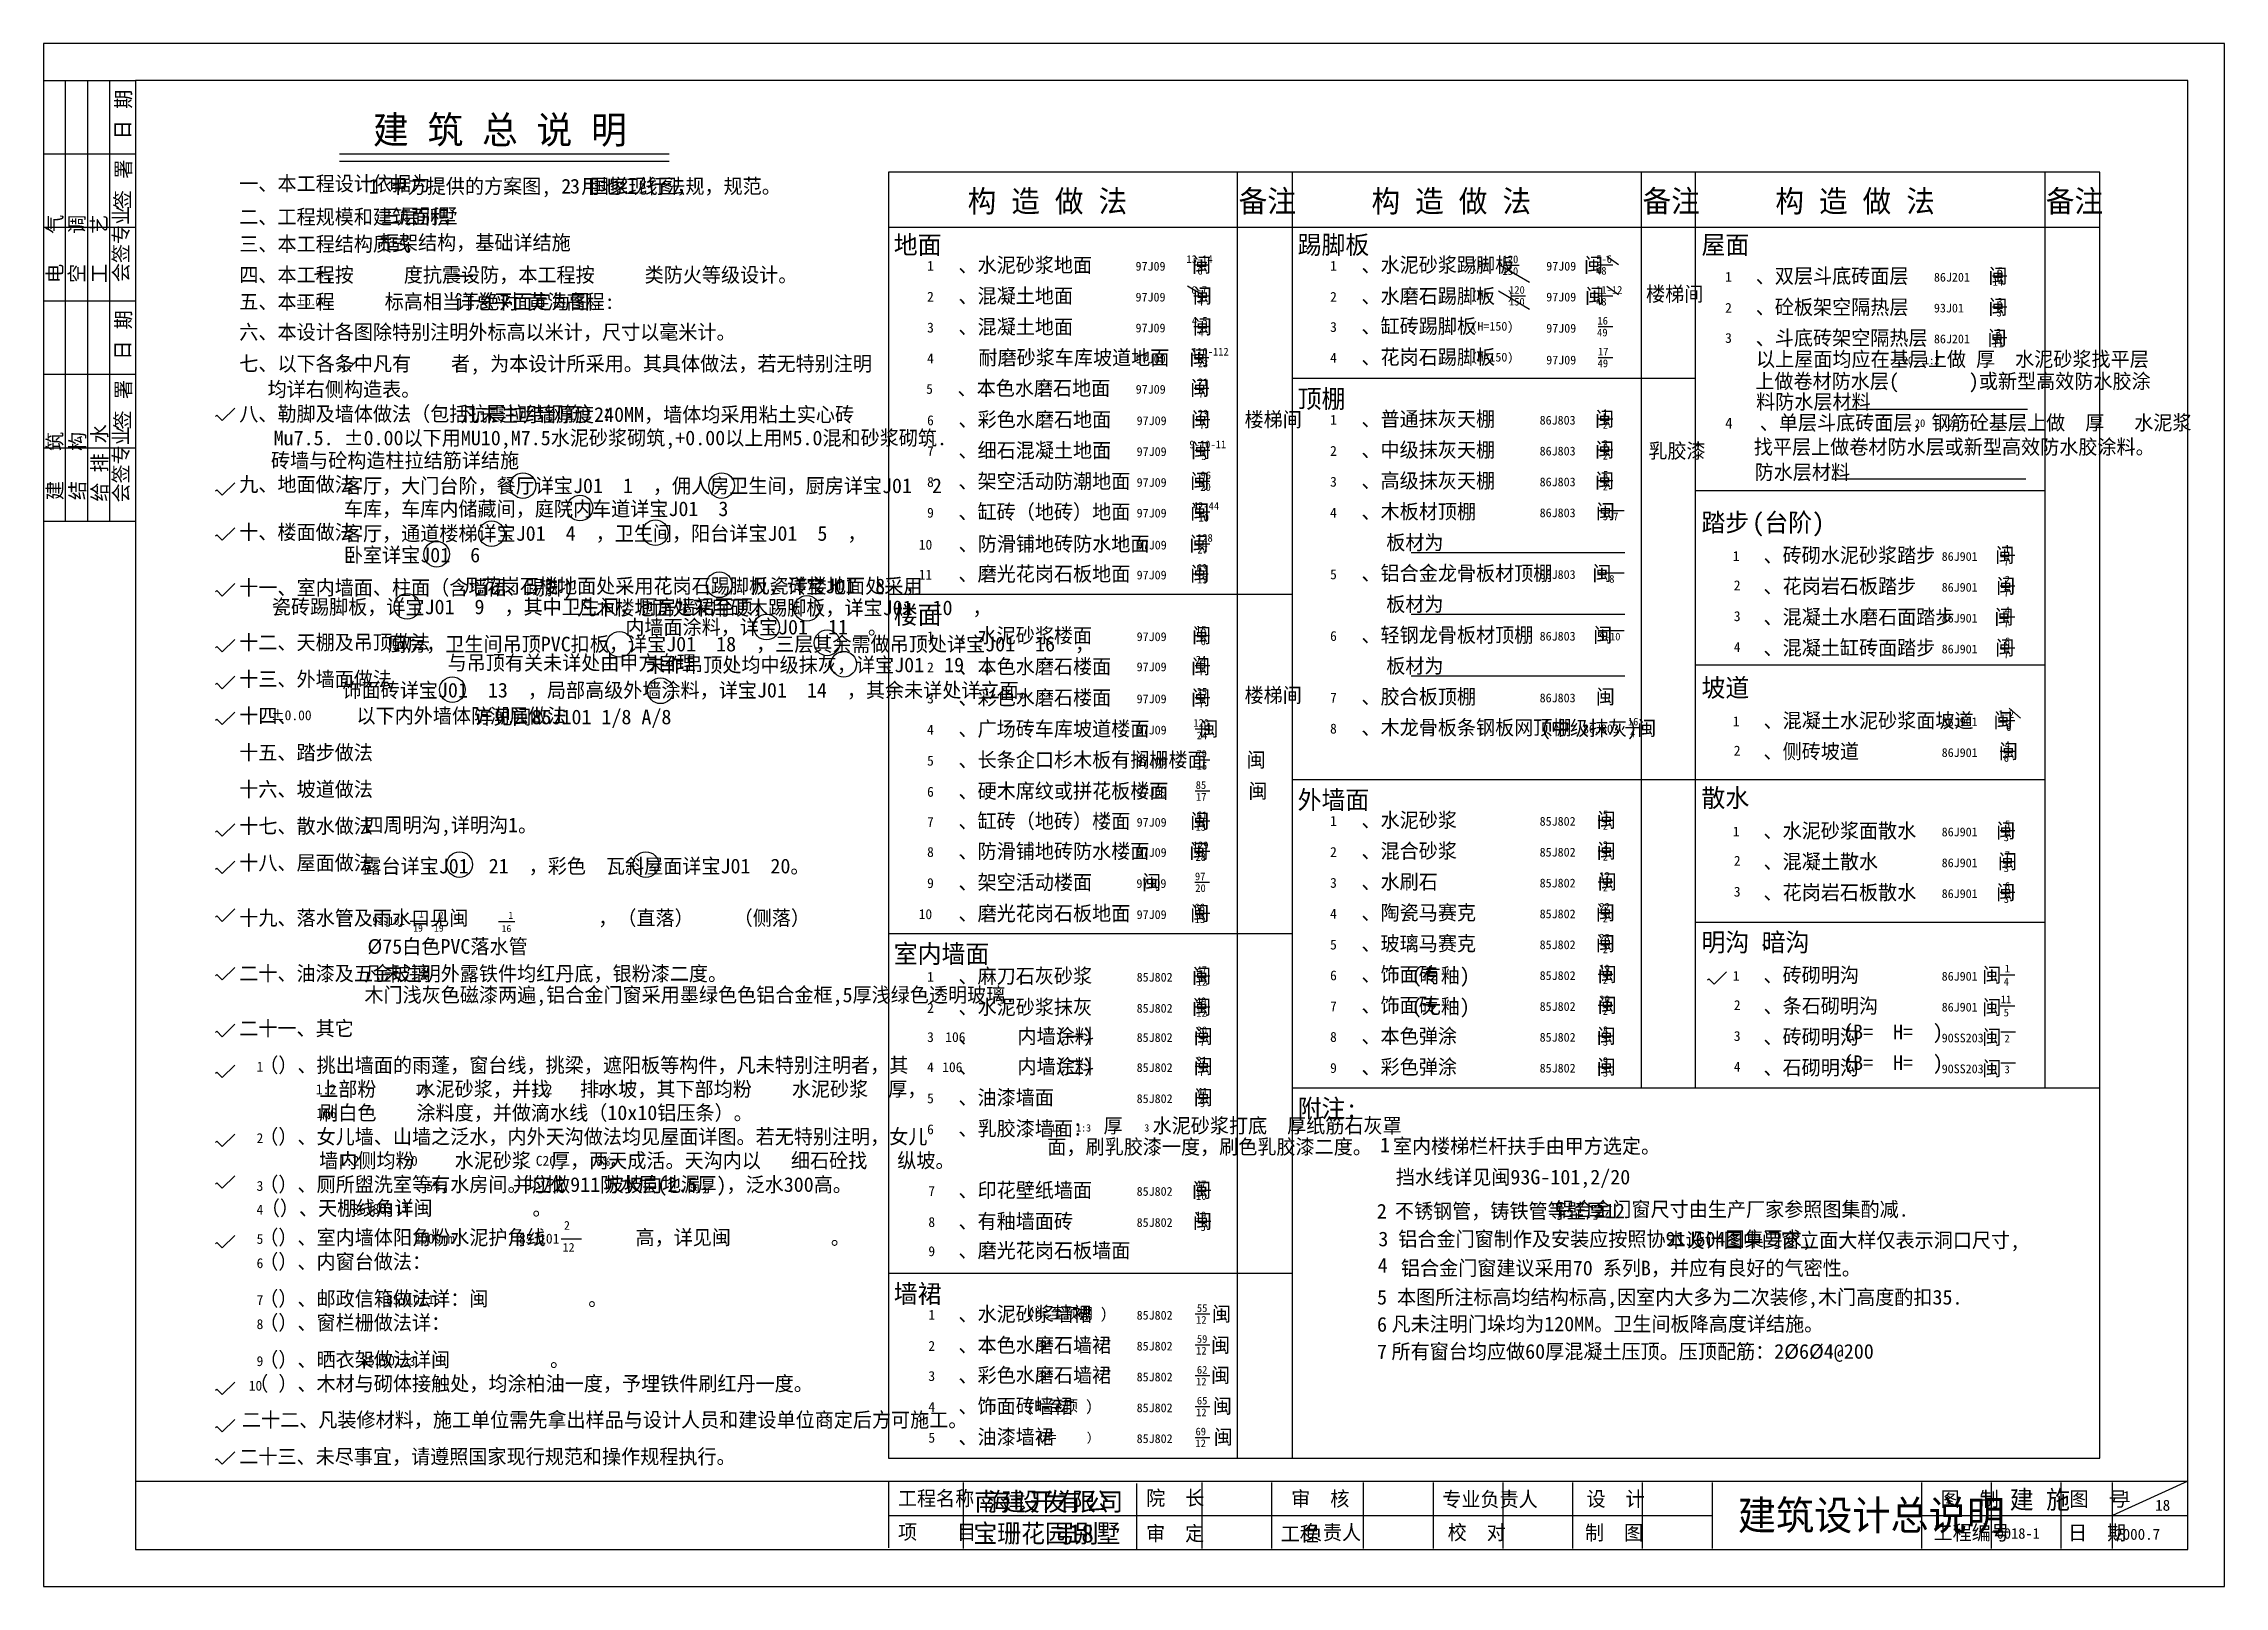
# Model space of a CAD drawing. Header units: metres. Extents: x 367648 to 427048, y 87981 to 129981.
import ezdxf

# ---------------------------------------------------------------- set-up
doc = ezdxf.new("R2010")
doc.units = ezdxf.units.M
for name, color, linetype in [('DIM', 3, 'Continuous'), ('GLASS', 4, 'Continuous'), ('WINDOW', 2, 'Continuous')]:
    doc.layers.add(name, color=color, linetype=linetype)

msp = doc.modelspace()

# ---------------------------------------------------------------- linework, layer by layer
for p, q in [((392700.09, 89009.41), (392700.09, 90809.41)), ((397423.27, 88981.27), (397423.27, 90781.27)), ((399203.09, 89009.41), (399203.09, 90809.41)), ((401103.09, 89009.41), (401103.09, 90809.41)), ((403603.09, 89009.41), (403603.09, 90809.41)), ((405503.09, 89009.41), (405503.09, 90809.41)), ((407403.09, 89009.41), (407403.09, 90809.41)), ((409303.09, 89009.41), (409303.09, 90809.41)), ((411203.09, 89009.41), (411203.09, 90809.41)), ((413103.09, 89009.41), (413103.09, 90809.41)), ((418803.09, 89009.41), (418803.09, 90809.41)), ((420703.09, 89009.41), (420703.09, 90809.41)), ((422603.09, 89009.41), (422603.09, 90809.41)), ((426050.85, 90846.27), (424003.09, 89909.41)), ((424003.09, 89009.41), (424003.09, 90809.41)), ((390658.82, 89909.41), (413103.09, 89909.41)), ((418803.09, 89909.41), (426050.85, 89909.41))]:
    msp.add_line(p, q)
for points in [[(370148.04, 88981.27), (426048.04, 88981.27), (426048.04, 128981.27), (370148.04, 128981.27), (370148.04, 88981.27)], [(370150.85, 90846.27), (426050.85, 90846.27)], [(390658.82, 90846.27), (390658.82, 89030.6)]]:
    msp.add_lwpolyline(points)
at = {"layer": 'GLASS'}
for p, q in [((367648.04, 128981.27), (370148.04, 128981.27)), ((367648.04, 128981.27), (367648.04, 116981.27)), ((368248.04, 116981.27), (368248.04, 128981.27)), ((368848.04, 116981.27), (368848.04, 128981.27)), ((369448.04, 116981.27), (369448.04, 128981.27)), ((370148.04, 128981.27), (370148.04, 116981.27)), ((367648.04, 126981.27), (370148.04, 126981.27)), ((423658.82, 126481.27), (390658.82, 126481.27)), ((390658.82, 126481.27), (390658.82, 91471.27)), ((400158.82, 126481.27), (400158.82, 91471.27)), ((401658.82, 126481.27), (401658.82, 91471.27)), ((411158.82, 126481.27), (411158.82, 101551.27)), ((412635.76, 126481.27), (412635.76, 101551.27)), ((422158.82, 126481.27), (422158.82, 101551.27)), ((423658.82, 91471.27), (423658.82, 126481.27)), ((367648.04, 124981.27), (370148.04, 124981.27)), ((390658.82, 124981.27), (423658.82, 124981.27)), ((410231.62, 124192.59), (410541.95, 123964.08)), ((398980.9, 123956.48), (399379.29, 123956.48)), ((407278.62, 123978.31), (408123.87, 123483.15)), ((407438.34, 123950.16), (407836.73, 123950.16)), ((409987.85, 123958.23), (410386.24, 123958.23)), ((420727.42, 123658.23), (421125.81, 123658.23)), ((367648.04, 122981.27), (370148.04, 122981.27)), ((398804.45, 123387.5), (399186.33, 123163.8)), ((398980.9, 123116.48), (399379.29, 123116.48)), ((407278.62, 123251.99), (408123.87, 122756.83)), ((407615.37, 123118.23), (408013.76, 123118.23)), ((409987.85, 123118.23), (410386.24, 123118.23)), ((410231.62, 123380.82), (410541.95, 123152.31)), ((420727.42, 122818.23), (421125.81, 122818.23)), ((398980.9, 122276.48), (399379.29, 122276.48)), ((409987.85, 122278.23), (410386.24, 122278.23)), ((420727.42, 121978.23), (421125.81, 121978.23)), ((398985.72, 121436.48), (399384.11, 121436.48)), ((409987.85, 121438.23), (410386.24, 121438.23)), ((367648.04, 120981.27), (370148.04, 120981.27)), ((398985.72, 120606.14), (399384.11, 120606.14)), ((401658.82, 120871.27), (412635.76, 120871.27)), ((421681.91, 120018.2), (416766.5, 120018.2)), ((399010.91, 119751.52), (399409.3, 119751.52)), ((409987.85, 119764.91), (410386.24, 119764.91)), ((367648.04, 118981.27), (370148.04, 118981.27)), ((399010.91, 118911.52), (399409.3, 118911.52)), ((409987.85, 118924.91), (410386.24, 118924.91)), ((399010.91, 118071.52), (399409.3, 118071.52)), ((409987.85, 118084.91), (410386.24, 118084.91)), ((412635.76, 117811.27), (422158.82, 117811.27)), ((421638.35, 118125.25), (416354.82, 118125.25)), ((399010.91, 117236.48), (399409.3, 117236.48)), ((409987.85, 117272.57), (410700.7, 117272.57)), ((367648.04, 116981.27), (370148.04, 116981.27)), ((399013.95, 116366.35), (399412.34, 116366.35)), ((404894.45, 116131.27), (410720.23, 116131.27)), ((420938.99, 116056.13), (421337.38, 116056.13)), ((398972.74, 115550.63), (399371.13, 115550.63)), ((409987.85, 115570.54), (410700.7, 115570.54)), ((390658.82, 114991.27), (401658.82, 114991.27)), ((420938.99, 115216.13), (421337.38, 115216.13)), ((404894.45, 114451.27), (410720.23, 114451.27)), ((420938.99, 114376.13), (421337.38, 114376.13)), ((399006.03, 113871.52), (399404.42, 113871.52)), ((409987.85, 114000.69), (410700.7, 114000.69)), ((420938.99, 113536.13), (421337.38, 113536.13)), ((399010.91, 113051.51), (399409.3, 113051.51)), ((412635.76, 113071.27), (422158.82, 113071.27)), ((404894.45, 112771.27), (410720.23, 112771.27)), ((399010.91, 112179.49), (399409.3, 112179.49)), ((421190.08, 111890.79), (421493.54, 111615.11)), ((399010.91, 111330.33), (399409.3, 111330.33)), ((410733.61, 111364.91), (411132, 111364.91)), ((420938.99, 111556.13), (421337.38, 111556.13)), ((399010.91, 110484.32), (399409.3, 110484.32)), ((420938.99, 110716.13), (421337.38, 110716.13)), ((401658.82, 109951.27), (412635.76, 109951.27)), ((412635.76, 109951.27), (422158.82, 109951.27)), ((399010.91, 109638.3), (399409.3, 109638.3)), ((399010.91, 108818.29), (399409.3, 108818.29)), ((409987.85, 108844.91), (410386.24, 108844.91)), ((420938.99, 108556.28), (421337.38, 108556.28)), ((399010.91, 107998.27), (399409.3, 107998.27)), ((409987.85, 108004.91), (410386.24, 108004.91)), ((420938.99, 107716.28), (421337.38, 107716.28)), ((399004.13, 107152.26), (399402.52, 107152.26)), ((409987.85, 107164.91), (410386.24, 107164.91)), ((420938.99, 106876.28), (421337.38, 106876.28)), ((377628.1, 106088.65), (378072.07, 106088.65)), ((378195.03, 106088.65), (378639, 106088.65)), ((380037.1, 106079.94), (380481.07, 106079.94)), ((390658.82, 105751.27), (401658.82, 105751.27)), ((399010.91, 106306.25), (399409.3, 106306.25)), ((409987.85, 106324.91), (410386.24, 106324.91)), ((422158.82, 106051.27), (412635.76, 106051.27)), ((409987.85, 105484.91), (410386.24, 105484.91)), ((399010.91, 104600.27), (399409.3, 104600.27)), ((409987.85, 104644.91), (410386.24, 104644.91)), ((420938.99, 104626.84), (421337.38, 104626.84)), ((399010.91, 103754.26), (399409.3, 103754.26)), ((409987.85, 103804.91), (410386.24, 103804.91)), ((420938.99, 103786.84), (421337.38, 103786.84)), ((399010.91, 102960.24), (399409.3, 102960.24)), ((409987.85, 102964.91), (410386.24, 102964.91)), ((420960.86, 103078), (421359.25, 103078)), ((420960.86, 102238), (421359.25, 102238)), ((399010.91, 102140.23), (399409.3, 102140.23)), ((409987.85, 102124.91), (410386.24, 102124.91)), ((399040.92, 101294.21), (399439.31, 101294.21)), ((401658.82, 101551.27), (423658.82, 101551.27)), ((399040.92, 98770.23), (399439.31, 98770.23)), ((381744.07, 97446.99), (382299.03, 97446.99)), ((399040.92, 97924.22), (399439.31, 97924.22)), ((390658.82, 96511.27), (401658.82, 96511.27)), ((399010.91, 95398.23), (399409.3, 95398.23)), ((399010.91, 94558.23), (399409.3, 94558.23)), ((399010.91, 93718.23), (399409.3, 93718.23)), ((399010.91, 92878.23), (399409.3, 92878.23)), ((399010.91, 92038.23), (399409.3, 92038.23)), ((390658.82, 91471.27), (423658.82, 91471.27))]:
    msp.add_line(p, q, dxfattribs=at)
for points in [[(367648.04, 87981.27), (427048.04, 87981.27), (427048.04, 129981.27), (367648.04, 129981.27), (367648.04, 87981.27)], [(375708.82, 126981.27), (384686.33, 126981.27)], [(375708.82, 126783.24), (384686.33, 126783.24)], [(375705.65, 121174.02), (375741.76, 121206.87), (375890.75, 121057.99), (376229.34, 121396.36)], [(372328.56, 119833.62), (372364.68, 119866.47), (372513.66, 119717.59), (372852.26, 120055.95)], [(372328.56, 117804.58), (372364.68, 117837.43), (372513.66, 117688.55), (372852.26, 118026.92)], [(372328.56, 116579.86), (372364.68, 116612.71), (372513.66, 116463.82), (372852.26, 116802.19)], [(372328.56, 115058.23), (372364.68, 115091.08), (372513.66, 114942.2), (372852.26, 115280.57)], [(372328.56, 113536.61), (372364.68, 113569.45), (372513.66, 113420.57), (372852.26, 113758.94)], [(372328.56, 112534.56), (372364.68, 112567.41), (372513.66, 112418.53), (372852.26, 112756.89)], [(372328.56, 111559.88), (372364.68, 111592.73), (372513.66, 111443.84), (372852.26, 111782.21)], [(372328.56, 108517.89), (372364.68, 108550.74), (372513.66, 108401.86), (372852.26, 108740.23)], [(372328.56, 107503.9), (372364.68, 107536.75), (372513.66, 107387.86), (372852.26, 107726.23)], [(372328.56, 106200.19), (372364.68, 106233.04), (372513.66, 106084.16), (372852.26, 106422.52)], [(372328.56, 104606.77), (372364.68, 104639.62), (372513.66, 104490.73), (372852.26, 104829.1)], [(412966.99, 104490.73), (413003.11, 104523.58), (413152.09, 104374.69), (413490.69, 104713.06)], [(372328.56, 103061.64), (372364.68, 103094.48), (372513.66, 102945.6), (372852.26, 103283.97)], [(372328.56, 101951.07), (372364.68, 101983.92), (372513.66, 101835.03), (372852.26, 102173.4)], [(372328.56, 100067.94), (372364.68, 100100.78), (372513.66, 99951.9), (372852.26, 100290.27)], [(372328.56, 98934.8), (372364.68, 98967.64), (372513.66, 98818.76), (372852.26, 99157.13)], [(372328.56, 97310.79), (372364.68, 97343.64), (372513.66, 97194.76), (372852.26, 97533.12)], [(372328.56, 93318.44), (372364.68, 93351.29), (372513.66, 93202.41), (372852.26, 93540.77)], [(372328.56, 92303.44), (372364.68, 92336.28), (372513.66, 92187.4), (372852.26, 92525.77)], [(372328.56, 91423.77), (372364.68, 91456.61), (372513.66, 91307.73), (372852.26, 91646.1)]]:
    msp.add_lwpolyline(points, dxfattribs=at)
for points in [[(383132.68, 99480.27, 0.08), (383132.27, 99462.76, 0.09), (383137.02, 99447.83, 0.11), (383146.71, 99436.18, 0.12), (383158.64, 99430.8, 0.12), (383171.7, 99431.63, 0.11), (383184.87, 99439.14, 0.09), (383194.57, 99451.44, 0.08), (383200.34, 99467.98, 0.08), (383200.75, 99485.49, 0.09), (383196, 99500.41, 0.11), (383186.31, 99512.07, 0.12), (383174.38, 99517.45, 0.12), (383161.32, 99516.61, 0.11), (383148.15, 99509.11, 0.09), (383138.46, 99496.81, 0.08)], [(378555.01, 98790.86, 0.08), (378554.6, 98773.35, 0.09), (378559.35, 98758.42, 0.11), (378569.03, 98746.76, 0.12), (378580.97, 98741.38, 0.12), (378594.03, 98742.22, 0.11), (378607.2, 98749.73, 0.09), (378616.89, 98762.03, 0.08), (378622.67, 98778.56, 0.08), (378623.08, 98796.07, 0.09), (378618.33, 98811, 0.11), (378608.64, 98822.66, 0.12), (378596.71, 98828.04, 0.12), (378583.65, 98827.2, 0.11), (378570.48, 98819.69, 0.09), (378560.78, 98807.39, 0.08)]]:
    msp.add_lwpolyline(points, format="xyb", close=True, dxfattribs=at)
at = {"layer": 'WINDOW'}
for centre in [(380704.42, 117947.83), (386117.01, 117947.83), (382257.83, 117337.71), (378354.18, 116080.35), (379849.79, 116640.59), (384309.91, 116667.27), (386051.07, 115249.88), (377549.62, 114660.52), (388437.91, 114606.94), (387338.36, 114097.94), (383333.8, 113625.67), (388988.48, 113668.79), (389441.71, 113086.69), (378781.56, 112393.5), (384449.83, 112364.17), (378976.8, 107629.32), (384052.97, 107629.32)]:
    msp.add_circle(centre, 350, dxfattribs=at)

# ---------------------------------------------------------------- texts
for s, p in [('南', (392998.3, 90038.29)), ('海', (393352.48, 90038.29)), ('建', (393742.49, 90038.29)), ('设', (394129.74, 90038.29)), ('开', (394505.97, 90038.29)), ('发', (394887.71, 90038.29)), ('有', (395269.45, 90038.29)), ('限', (395656.7, 90038.29)), ('公', (396016.4, 90038.29)), ('司', (396400.89, 90038.29)), ('宝珊花园18', (392974.24, 89173.13)), ('号', (395129.9, 89173.13)), ('别', (395735.83, 89173.13)), ('墅', (396327.97, 89173.13))]:
    msp.add_text(s, height=500).set_placement(p)
at = {"layer": 'DIM'}
for s, height, p in [('工程名称', 400, (390916.12, 90177.72)), ('院  长', 400, (397677.81, 90186.69)), ('审  核', 400, (401629.98, 90167.46)), ('专业负责人', 400, (405746.1, 90152.86)), ('设  计', 400, (409673.22, 90162.19)), ('建筑设计总说明', 800, (413793.83, 89515.3)), ('图  制', 400, (419317.68, 90162.19)), ('建 施', 500, (421201.85, 90092.97)), ('图  号', 400, (422828.26, 90162.19)), ('1', 300, (424287.77, 90276.68)), ('18', 300, (425163.32, 90040)), ('项    目', 400, (390919.96, 89260.94)), ('负责人', 400, (401972.37, 89250.75)), ('校  对', 400, (405892.59, 89252.05)), ('制  图', 400, (409635.03, 89243.18)), ('工程编号', 400, (419125.18, 89243.18)), ('日  期', 400, (422790.08, 89243.18)), ('审  定', 400, (397677.81, 89222.89)), ('工程', 400, (401343.54, 89212.81)), ('0018-1', 288, (420846.29, 89278.65)), ('2000.7', 300, (424073.33, 89249.37))]:
    msp.add_text(s, height=height, dxfattribs=at).set_placement(p)
at = {"layer": 'GLASS'}
for s, p in [('期', (370020.22, 128206.2)), ('日', (369998.35, 127376.18)), ('署', (370020.22, 126305.38)), ('签  ', (369998.35, 125475.37)), ('会签专业', (369954.61, 123487.69)), ('电   气', (368154.61, 123467.05)), ('空   调', (368754.78, 123467.05)), ('工   艺', (369361.86, 123467.05)), ('期', (370020.22, 122206.2)), ('日', (369998.35, 121376.18)), ('署', (370020.22, 120305.38)), ('建   筑', (368154.61, 117554.08)), ('给 排 水', (369371.79, 117513.78)), ('会签专业', (369954.61, 117487.69)), ('签  ', (369998.35, 119475.37)), ('结   构', (368771.79, 117554.08))]:
    msp.add_text(s, height=400, rotation=90, dxfattribs=at).set_placement(p)
for s, height, p in [('建 筑 总 说 明', 750, (376617.86, 127259.03)), ('一、本工程设计依据为', 400, (372977.76, 125972.51)), ('1 甲方提供的方案图, 2 用地红线图，', 400, (376498.65, 125900.19)), (' 3 国家现行法规，规范。', 400, (381712.81, 125900.19)), ('构 造 做 法', 600, (392817.38, 125393.73)), ('备注', 600, (400199.51, 125393.73)), ('构 造 做 法', 600, (403817.38, 125393.73)), ('备注', 600, (411199.51, 125393.73)), ('构 造 做 法', 600, (414817.38, 125393.73)), ('备注', 600, (422183.37, 125393.73)), ('二、工程规模和建筑面积', 400, (372977.76, 125065.77)), ('三层别墅', 400, (376842.69, 125087.36)), ('三、本工程结构质式', 400, (372977.76, 124327.94)), ('框架结构，基础详结施', 400, (376805.47, 124366.55)), ('地面', 500, (390805.37, 124256.44)), ('踢脚板', 500, (401805.37, 124256.44)), ('屋面', 500, (412805.37, 124256.44)), ('     、水泥砂浆地面          闽          ', 400, (391206.3, 123754.79)), ('13-14', 210, (398776.3, 124010.65)), ('     、水泥砂浆踢脚板       闽', 400, (402183.24, 123756.54)), ('120', 210, (407386.79, 124004.33)), ('5-6', 210, (409936.29, 124012.4)), ('四、本工程按     度抗震设防，本工程按     类防火等级设计。', 400, (372977.76, 123486.75)), ('七', 400, (374990.74, 123477.3)), ('一', 400, (378842.36, 123442.19)), ('1', 270, (391712.29, 123796.91)), ('97J09', 240, (397390.15, 123800.87)), ('6', 210, (399075.73, 123690.44)), ('1', 270, (402689.23, 123798.66)), ('   (H=   )', 240, (406048.62, 123846.64)), ('150', 210, (407384.06, 123684.12)), ('97J09', 240, (408576.67, 123802.62)), ('48', 210, (409933.57, 123692.19)), ('1', 270, (413448.22, 123498.66)), ('     、双层斗底砖面层        闽          ', 400, (412922.82, 123456.54)), ('86J201', 240, (419136.67, 123502.62)), ('14', 210, (420738.47, 123392.19)), ('5', 210, (420871.86, 123690.64)), ('五、本工程     标高相当于绝对 黄海高程:', 400, (372977.76, 122757.35)), ('%%p0.00', 200, (374512.64, 122855.86)), ('详总平面定为图。', 400, (378876.92, 122757.35)), ('2', 270, (391712.29, 122956.91)), ('     、混凝土地面            闽          ', 400, (391206.3, 122914.79)), ('97J09', 240, (397390.15, 122960.87)), ('6-7', 210, (398908.18, 123170.65)), ('4', 210, (399091.8, 122850.44)), ('2', 270, (402689.23, 122952.64)), ('     、水磨石踢脚板         闽 ', 400, (402183.24, 122910.53)), ('   (H=   )', 240, (406048.62, 123006.64)), ('150', 210, (407561.09, 122852.19)), ('120', 210, (407563.81, 123172.4)), ('97J09', 240, (408576.67, 122962.62)), ('48', 210, (409933.57, 122852.19)), ('11-12', 210, (409936.29, 123172.4)), ('楼梯间', 400, (411295.68, 122966.81)), ('     、砼板架空隔热层        闽          ', 400, (412922.82, 122610.53)), ('3', 210, (420862.94, 122850.64)), ('六、本设计各图除特别注明外标高以米计，尺寸以毫米计。', 400, (372977.76, 121929.63)), ('3', 270, (391712.29, 122116.91)), ('     、混凝土地面            闽          ', 400, (391206.3, 122074.79)), ('4-5', 210, (398922.56, 122330.65)), ('3', 270, (402689.23, 122132.63)), ('     、缸砖踢脚板         ', 400, (402183.24, 122090.51)), ('   (H=150)', 240, (406048.62, 122166.64)), ('16', 210, (409971.05, 122332.4)), ('2', 270, (413448.22, 122652.64)), ('93J01', 240, (419136.67, 122662.62)), ('3', 210, (420842.38, 122552.19)), ('97J09', 240, (397390.15, 122120.87)), ('4', 210, (399102.74, 122010.44)), ('97J09', 240, (408576.67, 122112.18)), ('49', 210, (409961.94, 122012.19)), ('3', 270, (413448.22, 121832.63)), ('     、斗底砖架空隔热层      闽          ', 400, (412922.82, 121770.53)), ('86J201', 240, (419136.67, 121822.62)), ('11', 210, (420738.47, 121712.19)), ('3', 210, (420828.3, 122010.64)), ('七、以下各条中凡有    者, 为本设计所采用。其具体做法，若无特别注明', 400, (372977.76, 121069.15)), ('4', 270, (391712.29, 121276.91)), ('       耐磨砂浆车库坡道地面  闽          ', 400, (391206.3, 121234.79)), ('97J09', 240, (397394.97, 121280.87)), ('110-112', 210, (398927.38, 121490.65)), ('23', 210, (399082.65, 121170.44)), ('4', 270, (402689.23, 121292.63)), ('     、花岗石踢脚板        ', 400, (402183.24, 121250.51)), ('   (H=150)', 240, (406048.62, 121326.64)), ('97J09', 240, (408576.67, 121247.56)), ('49', 210, (409976.12, 121172.19)), ('17', 210, (409985.23, 121492.4)), ('以上屋面均应在基层上做 厚  水泥砂浆找平层', 400, (414291.79, 121192.51)), ('20', 210, (418285.64, 121252.62)), ('1:2', 210, (418861.16, 121253.13)), ('均详右侧构造表。', 400, (373749.02, 120372.52)), ('5', 270, (391687.1, 120446.57)), ('     、本色水磨石地面        闽          ', 400, (391181.12, 120404.45)), ('97J09', 240, (397394.97, 120450.53)), ('21', 210, (399083.18, 120660.31)), ('顶棚', 500, (401805.37, 120063.12)), ('上做卷材防水层(       )或新型高效防水胶涂', 400, (414271.17, 120592.02)), ('八、勒脚及墙体做法（包括抗震拉结钢筋）：', 400, (372977.76, 119701.92)), ('凡未注明墙厚度240MM，墙体均采用粘土实心砖', 400, (379002.43, 119684.91)), ('     、彩色水磨石地面        闽          ', 400, (391206.3, 119549.83)), ('23', 210, (399086.11, 119805.69)), ('7', 210, (399104.91, 120340.1)), ('楼梯间', 400, (400359.53, 119549.83)), ('     、普通抹灰天棚          闽          ', 400, (402183.24, 119563.22)), ('1', 210, (410118.35, 119819.08)), ('料防水层材料', 400, (414293.73, 120030.87)), ('Mu7.5. %%P0.00以下用MU10,M7.5水泥砂浆砌筑,+0.00以上用M5.0混和砂浆砌筑.', 400, (373914.34, 119047.66)), ('6', 270, (391712.29, 119591.95)), ('97J09', 240, (397420.16, 119595.91)), ('7', 210, (399130.1, 119485.48)), ('1', 270, (402689.23, 119605.34)), ('86J803', 240, (408397.09, 119609.3)), ('2', 210, (410115.62, 119498.87)), ('4', 300, (413448.22, 119499.21)), ('     、单层斗底砖面层，钢筋砼基层上做  厚   水泥浆 ', 400, (413031.7, 119463.1)), ('20', 210, (418614.49, 119544.04)), ('1:2', 210, (419244.33, 119544.04)), ('砖墙与砼构造柱拉结筋详结施', 400, (373839.42, 118435.14)), ('7', 270, (391712.29, 118751.95)), ('     、细石混凝土地面        闽          ', 400, (391206.3, 118709.83)), ('97J09', 240, (397420.16, 118755.91)), ('9-10-11', 210, (398857.83, 118965.69)), ('5', 210, (399183.94, 118645.48)), ('2', 270, (402689.23, 118759.33)), ('     、中级抹灰天棚          闽          ', 400, (402183.24, 118723.22)), ('86J803', 240, (408397.09, 118769.3)), ('3', 210, (410118.35, 118979.08)), ('2', 210, (410115.62, 118658.87)), ('乳胶漆', 400, (411356.28, 118694.55)), ('找平层上做卷材防水层或新型高效防水胶涂料。', 400, (414230.4, 118803.08)), ('九、地面做法', 400, (372977.76, 117785.99)), ('客厅，大门台阶，餐厅详宝J01  1  ，佣人房卫生间，厨房详宝J01  2', 400, (375826.8, 117745.99)), ('     、架空活动防潮地面      闽          ', 400, (391206.3, 117869.83)), ('96', 210, (399160.18, 118125.69)), ('     、高级抹灰天棚          闽          ', 400, (402183.24, 117883.22)), ('5', 210, (410118.35, 118139.08)), ('防水层材料', 400, (414252.18, 118116.03)), ('8', 270, (391712.29, 117911.95)), ('97J09', 240, (397420.16, 117915.91)), ('20', 210, (399154.64, 117805.48)), ('3', 270, (402689.23, 117919.33)), ('86J803', 240, (408397.09, 117929.3)), ('2', 210, (410115.62, 117818.87)), ('车库，车库内储藏间，庭院内车道详宝J01  3', 400, (375826.8, 117118.14)), ('9', 270, (391712.29, 117076.91)), ('     、缸砖（地砖）地面      闽          ', 400, (391206.3, 117034.79)), ('97J09', 240, (397420.16, 117080.87)), ('42-44', 210, (398952.57, 117290.65)), (' 10', 210, (398961.13, 116970.44)), ('4', 270, (402689.23, 117079.33)), ('     、木板材顶棚            闽          ', 400, (402183.24, 117043.22)), ('86J803', 240, (408397.09, 117089.3)), ('5-7', 210, (410115.62, 117006.53)), ('踏步', 500, (412805.37, 116696.44)), ('(台阶)', 500, (414178.47, 116696.44)), ('十、楼面做法', 400, (372977.76, 116482.62)), ('客厅，通道楼梯详宝J01  4  ，卫生间，阳台详宝J01  5  ，', 400, (375826.8, 116447.09)), ('10', 270, (391485.61, 116206.78)), ('     、防滑铺地砖防水地面    闽          ', 400, (391209.35, 116164.66)), ('97J09', 240, (397423.2, 116210.74)), ('128', 210, (399064.79, 116420.52)), ('         板材为        ', 400, (401769.48, 116203.22)), ('卧室详宝J01  6', 400, (375826.8, 115860.17)), ('27', 210, (399073.36, 116100.31)), ('1', 270, (413659.78, 115896.56)), ('     、砖砌水泥砂浆踏步      闽          ', 400, (413134.38, 115854.44)), ('86J901', 240, (419348.23, 115900.52)), ('7', 210, (421037.15, 115768.33)), ('1', 210, (421065.67, 116125.96)), ('十一、室内墙面、柱面（含墙裙、踢脚)', 400, (372977.76, 114972.51)), ('凡花岗石楼地面处采用花岗石踢脚板，详宝J01  8  ，', 400, (379058.7, 115017.33)), ('凡瓷砖楼地面处采用', 400, (386904.25, 115017.33)), ('11', 270, (391482.57, 115391.06)), ('     、磨光花岗石板地面      闽          ', 400, (391206.3, 115348.94)), ('97J09', 240, (397420.16, 115395.02)), ('63', 210, (399055.53, 115604.8)), ('13', 210, (399064.09, 115284.59)), ('5', 270, (402689.23, 115399.33)), ('     、铝合金龙骨板材顶棚    闽          ', 400, (402183.24, 115363.22)), ('86J803', 240, (408397.09, 115409.3)), ('8', 210, (410292.9, 115304.5)), ('2', 270, (413685.58, 115099.33)), ('     、花岗岩石板踏步        闽          ', 400, (413134.38, 115014.44)), ('86J901', 240, (419348.23, 115060.52)), ('2', 210, (421065.67, 115285.96)), ('瓷砖踢脚板，详宝J01  9  ，其中卫生间，厨房墙裙至顶，', 400, (373864.33, 114447.74)), ('凡木楼地面处采用硬木踢脚板，详宝J01  10  ，', 400, (382180.86, 114422.95)), ('楼面', 500, (390805.37, 114183.05)), ('         板材为        ', 400, (401769.48, 114523.22)), ('7', 210, (421037.15, 114928.33)), ('4', 210, (421065.67, 114445.96)), ('内墙面涂料，详宝J01  11  。', 400, (383492.16, 113897.55)), ('     、水泥砂浆楼面          闽          ', 400, (391206.3, 113669.83)), ('15', 210, (399032.77, 113925.69)), ('     、轻钢龙骨板材顶棚      闽          ', 400, (402183.24, 113683.22)), ('3', 270, (413685.58, 114259.33)), ('     、混凝土水磨石面踏步    闽          ', 400, (413134.38, 114174.44)), ('86J901', 240, (419348.23, 114220.52)), ('7', 210, (421037.15, 114088.33)), ('十二、天棚及吊顶做法', 400, (372977.76, 113482.62)), ('厨房，卫生间吊顶PVC扣板，详宝J01  18  ，三层其余需做吊顶处详宝J01  16  ，', 400, (377028.66, 113435.38)), ('1', 270, (391712.29, 113711.95)), ('97J09', 240, (397420.16, 113715.91)), ('6', 210, (399160.02, 113605.48)), ('6', 270, (402689.23, 113719.33)), ('86J803', 240, (408397.09, 113729.3)), ('9-10', 210, (410026.99, 113734.65)), ('4', 270, (413685.58, 113419.33)), ('     、混凝土缸砖面踏步      闽          ', 400, (413134.38, 113334.44)), ('86J901', 240, (419348.23, 113380.52)), ('6', 210, (421065.67, 113605.96)), ('十三、外墙面做法', 400, (372977.76, 112482.62)), ('与吊顶有关未详处由甲方自理', 400, (378651.58, 112926.54)), ('未作吊顶处均中级抹灰，详宝J01  19  。', 400, (384055.53, 112867.87)), ('2', 270, (391712.29, 112865.93)), ('     、本色水磨石楼面        闽          ', 400, (391206.3, 112823.82)), ('97J09', 240, (397420.16, 112895.9)), ('24', 210, (399030.65, 113105.67)), ('7', 210, (399110.16, 112779.87)), ('         板材为        ', 400, (401769.48, 112843.22)), ('7', 210, (421037.15, 113248.33)), ('饰面砖详宝J01  13  ，局部高级外墙涂料，详宝J01  14  ，其余未详处详立面。', 400, (375788.67, 112179.55)), ('3', 270, (391712.29, 112019.92)), ('     、彩色水磨石楼面        闽          ', 400, (391206.3, 111977.8)), ('25', 210, (399053.31, 112233.66)), ('楼梯间', 400, (400359.53, 112042.95)), ('7', 270, (402689.23, 112039.33)), ('     、胶合板顶棚            闽          ', 400, (402183.24, 112003.22)), ('86J803', 240, (408397.09, 112049.3)), ('坡道', 500, (412805.37, 112196.44)), ('十四、      以下内外墙体防潮层做法', 400, (372977.76, 111482.62)), ('%%p0.00', 270, (373845.87, 111561.74)), ('详见闽85J101 1/8 A/8', 400, (379377.83, 111450.56)), ('97J09', 240, (397420.16, 112023.88)), ('7', 210, (399110.16, 111907.86)), ('     、混凝土水泥砂浆面坡道  闽          ', 400, (413134.38, 111354.44)), ('1-2', 210, (420891.45, 111625.96)), ('4', 270, (391712.29, 111170.76)), ('     、广场砖车库坡道楼面     闽          ', 400, (391206.3, 111128.64)), ('97J09', 240, (397420.16, 111174.72)), ('120', 210, (398963.69, 111384.5)), ('24', 210, (399056.85, 111042.6)), ('8', 270, (402689.23, 111199.33)), ('     、木龙骨板条钢板网顶棚   ', 400, (402183.24, 111163.22)), ('       (中级抹灰)闽   ', 400, (406524.11, 111144.9)), ('86J803', 240, (409576.91, 111209.3)), ('16', 210, (410800.06, 111419.08)), ('4', 210, (410861.39, 111098.87)), ('1', 270, (413659.78, 111396.56)), ('86J901', 240, (419348.23, 111400.52)), ('6', 210, (421102.48, 111268.33)), ('十五、踏步做法', 400, (372977.76, 110482.62)), ('5', 270, (391712.29, 110324.74)), ('     、长条企口杉木板有搁栅楼面    闽          ', 400, (391206.3, 110282.62)), ('97J09', 240, (397420.16, 110328.71)), ('79', 210, (399046.57, 110538.48)), ('2', 270, (413685.58, 110599.33)), ('     、侧砖坡道              闽          ', 400, (413134.38, 110514.44)), ('86J901', 240, (419348.23, 110560.52)), ('6', 210, (421037.15, 110428.33)), ('4', 210, (421065.67, 110785.96)), ('十六、坡道做法', 400, (372977.76, 109482.62)), ('     、硬木席纹或拼花板楼面        闽          ', 400, (391206.3, 109436.61)), ('85', 210, (399028.41, 109692.47)), ('15', 210, (399055.14, 110218.28)), ('6', 270, (391712.29, 109478.73)), ('97J09', 240, (397420.16, 109482.69)), ('17', 210, (399036.98, 109372.26)), ('外墙面', 500, (401805.37, 109143.12)), ('散水', 500, (412805.37, 109196.59)), ('十七、散水做法', 400, (372977.76, 108482.62)), ('四周明沟,详明沟1。', 400, (376387.14, 108509.76)), ('7', 270, (391712.29, 108658.71)), ('     、缸砖（地砖）楼面      闽          ', 400, (391206.3, 108616.6)), ('97J09', 240, (397420.16, 108662.68)), ('13', 210, (399022.99, 108552.25)), ('61', 210, (399057.85, 108872.46)), ('1', 270, (402689.23, 108685.34)), ('     、水泥砂浆              闽          ', 400, (402183.24, 108643.22)), ('85J802', 240, (408397.09, 108689.3)), ('2', 210, (410115.62, 108578.87)), ('5', 210, (410118.35, 108899.08)), ('     、水泥砂浆面散水        闽          ', 400, (413134.38, 108354.59)), ('5', 210, (421066.45, 108626.11)), ('     、防滑铺地砖防水楼面    闽          ', 400, (391206.3, 107796.58)), ('129', 210, (398949.3, 108052.44)), ('     、混合砂浆              闽          ', 400, (402183.24, 107803.22)), ('2', 210, (410118.35, 108059.08)), ('1', 270, (413659.78, 108396.71)), ('86J901', 240, (419348.23, 108400.67)), ('3', 210, (421036.86, 108268.48)), ('十八、屋面做法', 400, (372977.76, 107482.62)), ('露台详宝J01  21  ，彩色  瓦斜屋面详宝J01  20。', 400, (376331.25, 107391.97)), ('8', 270, (391712.29, 107838.7)), ('97J09', 240, (397420.16, 107842.66)), ('28', 210, (399022.99, 107732.23)), ('2', 270, (402689.23, 107839.33)), ('85J802', 240, (408397.09, 107849.3)), ('2', 210, (410115.62, 107738.87)), ('2', 270, (413685.58, 107599.48)), ('     、混凝土散水            闽          ', 400, (413134.38, 107514.59)), ('86J901', 240, (419348.23, 107560.67)), ('3', 210, (421037.15, 107428.48)), ('7', 210, (421065.67, 107786.11)), ('9', 270, (391712.29, 106992.69)), ('     、架空活动楼面     闽          ', 400, (391206.3, 106950.57)), ('97J09', 240, (397413.38, 106996.65)), ('97', 210, (399007.65, 107206.43)), ('20', 210, (399016.22, 106886.22)), ('3', 270, (402689.23, 106999.33)), ('     、水刷石                闽          ', 400, (402183.24, 106963.22)), ('85J802', 240, (408397.09, 107009.3)), ('12', 210, (410022.62, 107219.08)), ('2', 210, (410115.62, 106898.87)), ('3', 270, (413685.58, 106759.48)), ('     、花岗岩石板散水        闽          ', 400, (413134.38, 106674.59)), ('86J901', 240, (419348.23, 106720.67)), ('6', 210, (421065.67, 106946.11)), ('十九、落水管及雨水口见闽             ，（直落）    （侧落）', 400, (372977.76, 105979.25)), ('  1', 192, (377615.8, 106190.19)), ('  2', 192, (378152.36, 106161.75)), ('  1', 192, (380046.83, 106153.04)), ('10', 270, (391482.57, 106146.67)), ('     、磨光花岗石板地面      闽          ', 400, (391206.3, 106104.56)), ('97J09', 240, (397420.16, 106150.64)), ('66', 210, (398991.77, 106360.42)), ('4', 270, (402689.23, 106159.33)), ('     、陶瓷马赛克            闽          ', 400, (402183.24, 106123.22)), ('85J802', 240, (408397.09, 106169.3)), ('22', 210, (410022.62, 106379.08)), ('3', 210, (421037.15, 106588.48)), ('93J101', 216, (376603.55, 105990.48)), (' 19', 192, (377586.04, 105803.97)), (' 19', 192, (378152.98, 105803.97)), ('16', 192, (380125.86, 105795.25)), ('13', 210, (399000.34, 106040.21)), ('     、玻璃马赛克            闽          ', 400, (402183.24, 105283.22)), ('23', 210, (410022.62, 105539.08)), ('2', 210, (410115.62, 106058.87)), ('明沟 暗沟', 500, (412805.37, 105267.15)), ('%%c75白色PVC落水管', 400, (376468.32, 105203.11)), ('室内墙面', 500, (390805.37, 104952.22)), ('5', 270, (402689.23, 105319.33)), ('85J802', 240, (408397.09, 105329.3)), ('2', 210, (410115.62, 105218.87)), ('     、          ', 450, (412893.77, 105337.22)), ('二十、油漆及五金玻璃', 400, (372977.76, 104469.14)), ('凡未注明外露铁件均红丹底，银粉漆二度。', 400, (376385.4, 104464.62)), ('1', 270, (391712.29, 104440.7)), ('     、麻刀石灰砂浆          闽          ', 400, (391206.3, 104398.58)), ('85J802', 240, (397420.16, 104444.66)), ('47', 210, (399047.95, 104654.44)), ('6', 270, (402689.23, 104479.33)), ('     、饰面砖                闽          ', 400, (402183.24, 104443.22)), (' (有釉)              ', 400, (404640.23, 104411.34)), ('85J802', 240, (408397.09, 104489.3)), ('19', 210, (410022.62, 104699.08)), ('2', 210, (410115.62, 104378.87)), ('1', 270, (413659.78, 104467.27)), ('     、砖砌明沟                 ', 400, (413134.38, 104425.15)), ('86J901', 240, (419348.23, 104471.23)), ('            闽          ', 400, (417189.33, 104425.15)), ('1', 210, (421066.45, 104696.68)), ('木门浅灰色磁漆两遍,铝合金门窗采用墨绿色色铝合金框,5厚浅绿色透明玻璃.', 400, (376385.4, 103884.82)), ('     、水泥砂浆抹灰          闽          ', 400, (391206.3, 103552.57)), ('49', 210, (399033.74, 103808.43)), ('12', 210, (399056.51, 104334.23)), ('     、饰面砖                闽          ', 400, (402183.24, 103603.22)), (' (无釉)              ', 400, (404640.23, 103571.34)), ('20', 210, (410022.62, 103859.08)), ('     、条石砌明沟                ', 400, (413134.38, 103585.15)), ('            闽          ', 400, (417189.33, 103546.84)), ('11', 210, (420957.08, 103856.68)), ('4', 210, (421036.86, 104339.04)), ('二十一、其它', 400, (372977.76, 102972.51)), ('2', 270, (391712.29, 103594.68)), ('85J802', 240, (397420.16, 103598.65)), ('12', 210, (399042.31, 103488.22)), ('7', 270, (402689.23, 103639.33)), ('85J802', 240, (408397.09, 103649.3)), ('2', 210, (410115.62, 103538.87)), ('2', 270, (413685.58, 103670.04)), ('86J901', 240, (419348.23, 103631.23)), ('5', 210, (421036.86, 103499.04)), ('3', 270, (391712.29, 102800.67)), ('106', 270, (392207.43, 102800.67)), ('     、    内墙涂料          闽          ', 400, (391206.3, 102758.55)), ('（一）', 400, (394951.28, 102739.98)), ('85J802', 240, (397420.16, 102804.63)), ('30', 210, (399052.37, 103014.41)), ('7', 210, (399142.26, 102694.2)), ('8', 270, (402689.23, 102805.34)), ('     、本色弹涂              闽          ', 400, (402183.24, 102763.22)), ('85J802', 240, (408397.09, 102809.3)), ('3', 210, (410115.62, 102698.87)), ('8', 210, (410118.35, 103019.08)), ('3', 270, (413685.58, 102830.04)), ('     、砖砌明沟                     ', 400, (413134.38, 102745.15)), ('   (B=  H=  )', 400, (415845.53, 102877.35)), ('90SS203', 240, (419348.23, 102791.23)), ('            闽          ', 400, (417189.33, 102734.08)), ('2', 210, (421059.02, 102790.2)), ('1', 270, (373448.65, 101995.47)), ('  （）、挑出墙面的雨蓬，窗台线，挑梁，遮阳板等构件，凡未特别注明者，其', 400, (372977.76, 101972.51)), ('4', 270, (391712.29, 101980.65)), ('106', 270, (392124.47, 101980.65)), ('     、    内墙涂料          闽          ', 400, (391206.3, 101938.54)), ('（二）', 400, (394951.28, 101919.96)), ('85J802', 240, (397420.16, 101984.62)), ('31', 210, (399052.37, 102194.4)), ('9', 270, (402689.23, 101959.33)), ('     、彩色弹涂              闽          ', 400, (402183.24, 101923.22)), ('85J802', 240, (408397.09, 101969.3)), ('9', 210, (410118.35, 102179.08)), ('4', 270, (413685.58, 101990.04)), ('     、石砌明沟                 ', 400, (413134.38, 101905.15)), ('   (B=  H=  )', 400, (415845.53, 102037.35)), ('90SS203', 240, (419348.23, 101951.23)), ('            闽          ', 400, (417189.33, 101881.98)), ('1:2', 270, (375063.79, 101378.72)), ('        上部粉    水泥砂浆，并找   排水坡，其下部均粉    水泥砂浆  厚，', 400, (372977.76, 101322.51)), ('1%', 270, (377769.36, 101378.72)), ('1:2', 270, (380955.54, 101378.72)), ('15', 270, (382729.94, 101378.72)), ('7', 210, (399119.61, 101874.19)), ('3', 210, (410115.62, 101858.87)), ('3', 210, (421059.02, 101950.2)), ('106', 270, (375080.46, 100732.09)), ('        刷白色    涂料度，并做滴水线（10x10铝压条）。', 400, (372977.76, 100675.88)), ('5', 270, (391712.29, 101134.64)), ('     、油漆墙面              闽          ', 400, (391206.3, 101092.52)), ('85J802', 240, (397420.16, 101138.6)), ('41', 210, (399071.26, 101348.38)), ('9', 210, (399140.75, 101028.17)), ('附注:', 500, (401805.37, 100743.12)), ('  （）、女儿墙、山墙之泛水，内外天沟做法均见屋面详图。若无特别注明，女儿', 400, (372977.76, 100025.88)), ('6', 270, (391712.29, 100288.63)), ('     、乳胶漆墙面：      ', 400, (391206.3, 100246.51)), ('15', 200, (395087.55, 100364.01)), ('1:3', 200, (395771.1, 100364.01)), ('         厚   水泥砂浆打底  厚纸筋石灰罩 ', 400, (394068.78, 100324.65)), ('3', 200, (397628.62, 100364.01)), ('2', 270, (373448.65, 100048.84)), ('        墙内侧均粉    水泥砂浆  厚，两天成活。天沟内以   细石砼找   纵坡。', 400, (372977.76, 99375.88)), ('面，刷乳胶漆一度，刷色乳胶漆二度。', 400, (394988.55, 99749.08)), ('1', 400, (404048.82, 99799.68)), ('室内楼梯栏杆扶手由甲方选定。', 400, (404398.83, 99767.64)), ('1:2', 270, (375699.04, 99432.09)), ('20', 270, (377470.46, 99432.28)), ('C20', 270, (381053.83, 99432.09)), ('5%', 270, (382703.66, 99432.09)), ('挡水线详见闽93G-101,2/20', 400, (404479.9, 98924.97)), ('3', 270, (373448.65, 98748.84)), ('  （）、厕所盥洗室等有水房间。均找    坡坡向地漏，    ', 400, (372977.76, 98725.88)), ('5%', 270, (378072.12, 98742.67)), ('并应做911防水层(2.5厚)，泛水300高。', 400, (380430.68, 98720.21)), ('7', 270, (391746.69, 98610.66)), ('     、印花壁纸墙面          闽          ', 400, (391206.3, 98568.54)), ('85J802', 240, (397420.16, 98614.63)), ('47', 210, (399029.89, 98824.4)), ('10', 210, (399038.45, 98504.19)), ('4', 270, (373448.65, 98102.21)), ('  （）、天棚线角详闽          。', 400, (373019.6, 98079.25)), ('86J803', 270, (376057.36, 98122.04)), ('11', 240, (377253.99, 98150.6)), ('8', 270, (391746.69, 97764.65)), ('     、有釉墙面砖            闽          ', 400, (391206.3, 97722.53)), ('19', 210, (399029.89, 97978.39)), ('2', 400, (403963.49, 97994.99)), ('不锈钢管，铸铁管等壁厚12', 400, (404454.94, 98001.15)), ('铝合金门窗尺寸由生产厂家参照图集酌减.', 400, (408817.9, 98047.49)), ('5', 270, (373448.65, 97305.58)), ('  （）、室内墙体阳角粉水泥护角线         高，详见闽          。', 400, (372977.76, 97282.62)), ('2000mm', 270, (377741.56, 97314.75)), ('85J101', 270, (380594.67, 97314.75)), ('  2', 240, (381495.12, 97688.37)), ('85J802', 240, (397420.16, 97768.61)), ('5', 210, (399160.73, 97658.18)), ('3 铝合金门窗制作及安装应按照协91J604图集要求,', 400, (404002.56, 97239.59)), ('本设计图中门窗立面大样仅表示洞口尺寸,', 400, (411850.52, 97205.27)), ('6', 270, (373448.65, 96645.47)), ('  （）、内窗台做法：', 400, (372977.76, 96622.51)), (' 12', 240, (381621.09, 97091.14)), ('9', 270, (391746.69, 96970.63)), ('     、磨光花岗石板墙面', 400, (391206.3, 96928.51)), ('4', 400, (403988.09, 96521.19)), (' 铝合金门窗建议采用70 系列B，并应有良好的气密性。', 400, (404347.05, 96447.93)), ('墙裙', 500, (390805.37, 95698.19)), ('7', 270, (373448.65, 95638.73)), ('  （）、邮政信箱做法详：闽          。', 400, (372977.76, 95615.76)), ('85J101', 270, (376979.32, 95654)), ('16', 240, (378116.42, 95671.41)), ('     、水泥砂浆墙裙            闽          ', 400, (391206.3, 95196.54)), ('55', 210, (399060.55, 95452.4)), ('5 本图所注标高均结构标高,因室内大多为二次装修,木门高度酌扣35.', 400, (403968.44, 95653.37)), ('8  ', 270, (373448.65, 94985.36)), ('  （）、窗栏栅做法详：', 400, (372977.76, 94962.39)), ('1', 270, (391746.69, 95238.66)), (' (H=至顶棚 )', 300, (394233.46, 95263.72)), ('85J802', 240, (397420.16, 95242.62)), ('12', 210, (399039.43, 95132.19)), ('6', 400, (403968.11, 94914.78)), ('凡未注明门垛均为120MM。卫生间板降高度详结施。', 400, (404362.08, 94925.58)), ('2', 270, (391746.69, 94392.64)), ('     、本色水磨石墙裙          闽          ', 400, (391206.3, 94350.53)), ('   (H=    )', 240, (394151.3, 94423.72)), ('85J802', 240, (397420.16, 94402.62)), ('12', 210, (399039.43, 94292.19)), ('59', 210, (399060.55, 94612.4)), ('7', 400, (403968.11, 94167.6)), ('所有窗台均应做60厚混凝土压顶。压顶配筋：2%%C6%%C4@200', 400, (404362.08, 94178.4)), ('9', 270, (373448.65, 93978.62)), ('  （）、晒衣架做法详闽          。', 400, (372977.76, 93955.65)), ('85J901', 270, (376299.45, 93995.39)), ('23', 240, (377444.16, 93983.78)), ('     、彩色水磨石墙裙          闽          ', 400, (391206.3, 93530.51)), ('62', 210, (399060.55, 93772.4)), ('10', 270, (373235.27, 93310.02)), (' （ ）、木材与砌体接触处，均涂柏油一度，予埋铁件刷红丹一度。', 400, (372977.76, 93302.28)), ('3', 270, (391746.69, 93572.63)), ('   (H=    )', 240, (394151.3, 93583.72)), ('85J802', 240, (397420.16, 93562.62)), ('12', 210, (399039.43, 93452.19)), ('二十二、凡装修材料，施工单位需先拿出样品与设计人员和建设单位商定后方可施工。', 400, (373050.46, 92315.76)), ('4', 270, (391746.69, 92732.63)), ('     、饰面砖墙裙              闽          ', 400, (391206.3, 92690.51)), ('(H=至顶 )', 300, (394429.34, 92743.72)), ('85J802', 240, (397420.16, 92722.62)), ('12', 210, (399039.43, 92612.19)), ('65', 210, (399060.55, 92932.4)), ('5', 270, (391746.69, 91892.63)), ('     、油漆墙裙                闽          ', 400, (391206.3, 91850.51)), ('      (H=     )', 240, (393764.95, 91926.64)), ('85J802', 240, (397420.16, 91882.62)), ('69', 210, (399023.75, 92092.4)), ('二十三、未尽事宜，请遵照国家现行规范和操作规程执行。', 400, (372977.76, 91315.76)), ('12', 210, (399021.03, 91772.19))]:
    msp.add_text(s, height=height, dxfattribs=at).set_placement(p)

doc.saveas('drawing.dxf')
